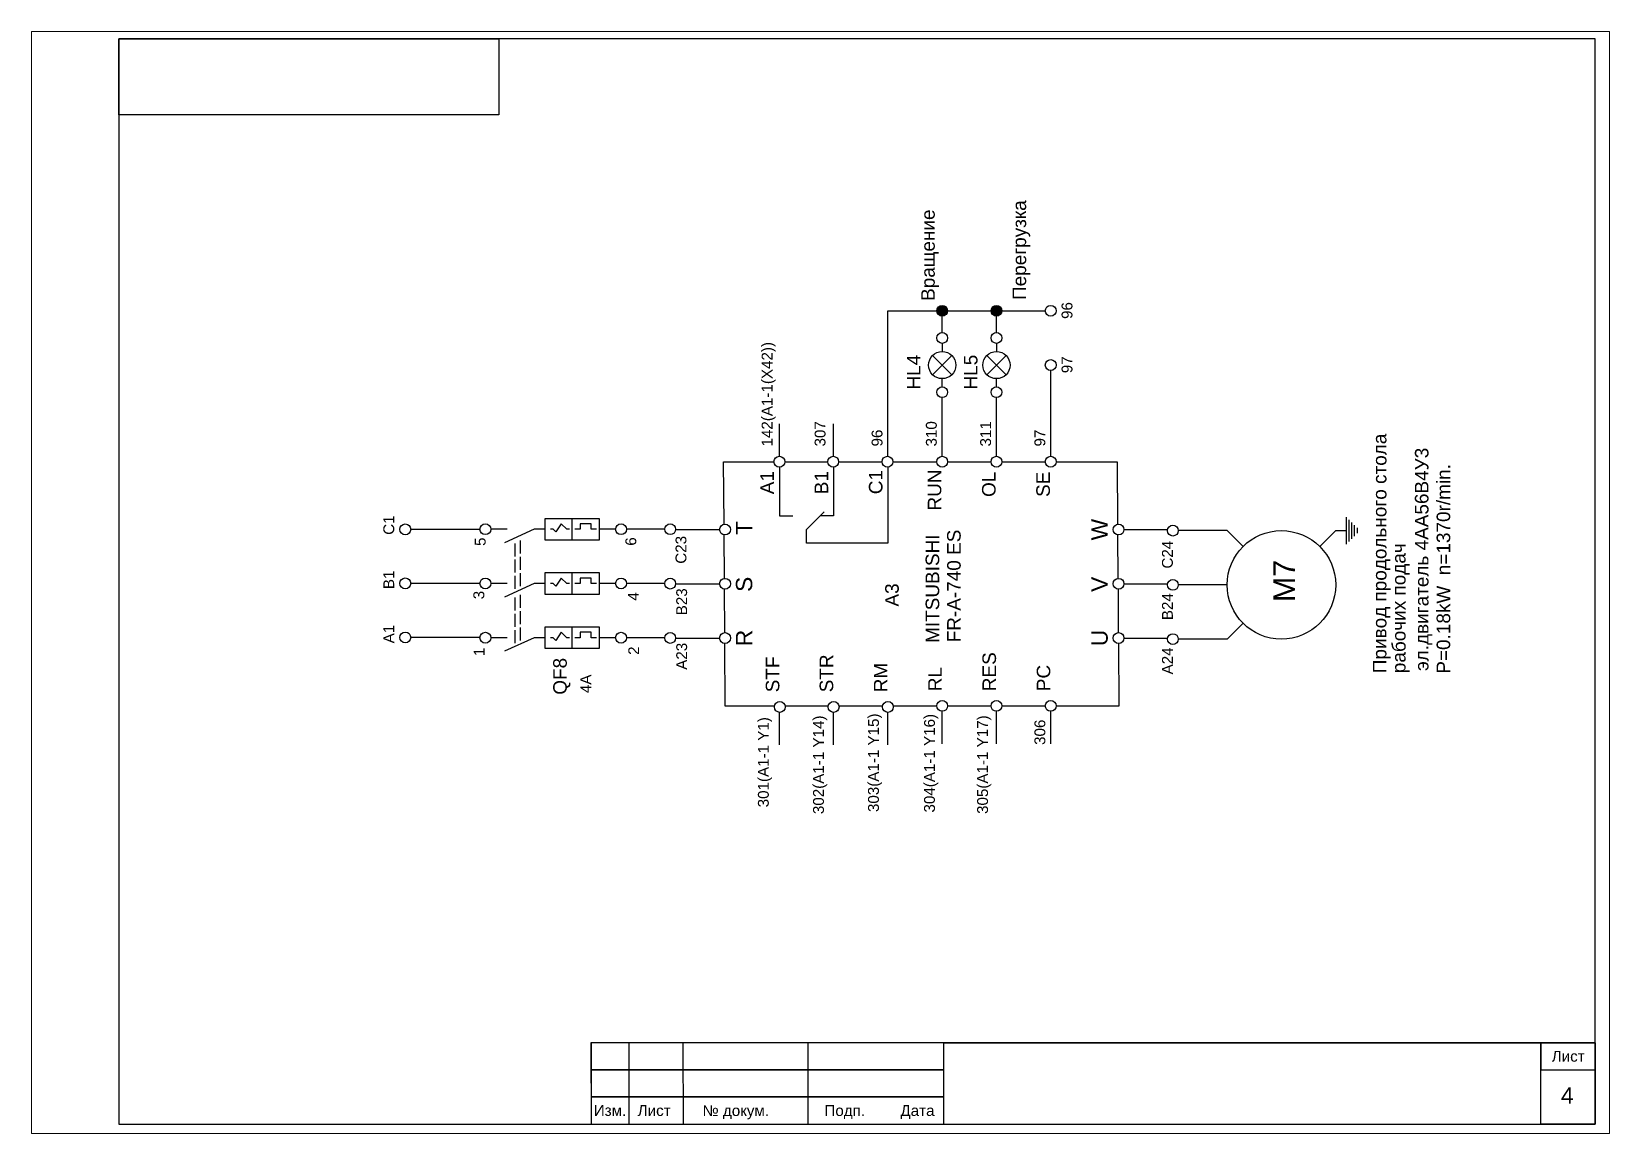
# Paper-space layout 'Лист3' of a CAD drawing. Header units: millimetres. Extents: x 0 to 291, y 0 to 203.
# The model-space entities are those that its viewports show. They can reach past a viewport. Long polylines and large blocks are cut down to what shows.
import ezdxf

# ---------------------------------------------------------------- set-up
doc = ezdxf.new("R2010")
doc.units = ezdxf.units.MM
doc.linetypes.add('ACAD_ISO02W100', pattern=[15, 12, -3])
for name, color, linetype, lineweight in [('Маркировка', 7, 'Continuous', 25), ('Оформление', 7, 'Continuous', 30), ('Элементы', 7, 'Continuous', 30)]:
    doc.layers.add(name, color=color, linetype=linetype, lineweight=lineweight)
doc.styles.get("Standard").update_dxf_attribs({"font": 'arial.ttf'})

msp = doc.modelspace()

# ---------------------------------------------------------------- hatches: boundary and pattern name
at = {"layer": 'Элементы'}
h = msp.add_hatch(color=256, dxfattribs=at)
h.dxf.hatch_style = 1
h.paths.add_polyline_path([(6828.65, 875.19, 1), (6828.65, 873.19, 1)])
h = msp.add_hatch(color=256, dxfattribs=at)
h.dxf.hatch_style = 1
h.paths.add_polyline_path([(6838.65, 875.19, 1), (6838.65, 873.19, 1)])

# ---------------------------------------------------------------- linework, layer by layer
at = {"layer": 'Оформление'}
for p, q in [((6948.96, 924.31), (6676.96, 924.31)), ((6676.96, 924.31), (6676.96, 724.31)), ((6948.96, 724.31), (6948.96, 924.31)), ((6676.96, 724.31), (6948.96, 724.31)), ((6763.96, 724.31), (6948.96, 724.31)), ((6763.96, 724.31), (6948.96, 724.31)), ((6763.96, 724.31), (6948.96, 724.31))]:
    msp.add_line(p, q, dxfattribs=at)
at = {"layer": 'Оформление', "lineweight": 35}
msp.add_line((6828.96, 739.31), (6948.96, 739.31), dxfattribs=at)
at = {"layer": 'Оформление'}
for points in [[(6763.96, 724.31), (6780.96, 724.31), (6780.93, 739.31), (6763.93, 739.31)], [(6763.96, 734.31), (6828.96, 734.31), (6828.96, 739.31), (6763.96, 739.31)], [(6763.96, 724.31), (6770.96, 724.31), (6770.96, 739.31), (6763.96, 739.31)], [(6763.96, 724.31), (6803.96, 724.31), (6803.96, 739.31), (6763.96, 739.31)], [(6948.96, 724.31), (6938.96, 724.31), (6938.96, 739.31), (6948.96, 739.31)], [(6948.96, 739.31), (6938.96, 739.31), (6938.96, 734.31), (6948.96, 734.31)], [(6763.96, 729.31), (6828.96, 729.31), (6828.96, 734.31), (6763.96, 734.31)], [(6763.96, 724.31), (6828.96, 724.31), (6828.96, 729.31), (6763.96, 729.31)]]:
    msp.add_lwpolyline(points, close=True, dxfattribs=at)
at = {"layer": 'Элементы'}
for p, q in [((6818.63, 853.39), (6818.63, 874.19)), ((6818.63, 874.19), (6828.65, 874.19)), ((6828.65, 870.19), (6828.65, 874.19)), ((6828.65, 874.19), (6847.65, 874.19)), ((6838.65, 870.19), (6838.65, 874.19)), ((6828.65, 868.19), (6828.65, 866.69)), ((6838.65, 868.19), (6838.65, 866.69)), ((6830.42, 862.42), (6826.88, 865.95)), ((6826.88, 862.42), (6830.42, 865.95)), ((6840.42, 862.42), (6836.88, 865.95)), ((6836.88, 862.42), (6840.42, 865.95)), ((6828.65, 860.19), (6828.65, 861.69)), ((6838.65, 860.19), (6838.65, 861.69)), ((6848.65, 847.39), (6848.65, 863.19)), ((6828.65, 847.39), (6828.65, 858.19)), ((6838.65, 847.39), (6838.65, 858.19)), ((6798.65, 847.39), (6798.65, 853.39)), ((6808.63, 847.39), (6808.63, 853.39)), ((6818.63, 847.39), (6818.63, 853.39)), ((6798.65, 845.39), (6798.65, 836.39)), ((6808.65, 845.39), (6808.65, 836.39)), ((6818.65, 845.39), (6818.65, 831.39)), ((6758.48, 834.94), (6757.48, 833.44)), ((6759.48, 833.94), (6758.48, 834.94)), ((6760.48, 831.94), (6760.48, 835.94)), ((6763.98, 834.94), (6761.98, 834.94)), ((6761.98, 834.94), (6761.98, 833.94)), ((6763.98, 833.94), (6763.98, 834.94)), ((6798.65, 836.39), (6801.15, 836.39)), ((6803.65, 833.89), (6806.9, 837.14)), ((6808.65, 836.39), (6806.15, 836.39)), ((6903.15, 831.19), (6903.15, 836.19)), ((6903.65, 831.69), (6903.65, 835.69)), ((6904.15, 832.19), (6904.15, 835.19)), ((6904.65, 832.69), (6904.65, 834.69)), ((6743.48, 833.9), (6730.73, 833.92)), ((6748.48, 833.94), (6745.48, 833.94)), ((6753.48, 833.94), (6747.98, 831.44)), ((6755.48, 833.94), (6753.48, 833.94)), ((6756.98, 833.94), (6756.48, 833.94)), ((6757.48, 833.44), (6756.98, 833.94)), ((6759.98, 833.94), (6759.48, 833.94)), ((6761.98, 833.94), (6760.98, 833.94)), ((6764.98, 833.94), (6763.98, 833.94)), ((6768.48, 833.94), (6765.48, 833.94)), ((6777.54, 833.95), (6770.48, 833.95)), ((6779.65, 833.89), (6787.65, 833.89)), ((6803.65, 831.39), (6803.65, 833.89)), ((6862.15, 833.89), (6870.15, 833.89)), ((6881.15, 833.69), (6872.15, 833.69)), ((6884.08, 830.76), (6881.15, 833.69)), ((6898.22, 830.76), (6901.15, 833.69)), ((6901.15, 833.69), (6903.15, 833.69)), ((6905.15, 833.19), (6905.15, 834.19)), ((6818.65, 831.39), (6803.65, 831.39)), ((6760.48, 821.94), (6760.48, 825.94)), ((6743.48, 823.94), (6730.73, 823.96)), ((6748.48, 823.94), (6745.48, 823.94)), ((6753.48, 823.94), (6747.98, 821.44)), ((6755.48, 823.94), (6753.48, 823.94)), ((6756.98, 823.94), (6756.48, 823.94)), ((6757.48, 823.44), (6756.98, 823.94)), ((6758.48, 824.94), (6757.48, 823.44)), ((6759.48, 823.94), (6758.48, 824.94)), ((6759.98, 823.94), (6759.48, 823.94)), ((6761.98, 823.94), (6760.98, 823.94)), ((6763.98, 824.94), (6761.98, 824.94)), ((6761.98, 824.94), (6761.98, 823.94)), ((6763.98, 823.94), (6763.98, 824.94)), ((6764.98, 823.94), (6763.98, 823.94)), ((6768.48, 823.94), (6765.48, 823.94)), ((6777.54, 823.91), (6770.48, 823.91)), ((6779.65, 823.89), (6787.65, 823.89)), ((6862.15, 823.89), (6870.15, 823.89)), ((6881.15, 823.69), (6872.15, 823.69)), ((6758.48, 814.94), (6757.48, 813.44)), ((6759.48, 813.94), (6758.48, 814.94)), ((6760.48, 811.94), (6760.48, 815.94)), ((6763.98, 814.94), (6761.98, 814.94)), ((6761.98, 814.94), (6761.98, 813.94)), ((6763.98, 813.94), (6763.98, 814.94)), ((6884.08, 816.62), (6881.15, 813.69)), ((6743.48, 813.97), (6730.73, 813.99)), ((6748.48, 813.94), (6745.48, 813.94)), ((6753.48, 813.94), (6747.98, 811.44)), ((6755.48, 813.94), (6753.48, 813.94)), ((6756.98, 813.94), (6756.48, 813.94)), ((6757.48, 813.44), (6756.98, 813.94)), ((6759.98, 813.94), (6759.48, 813.94)), ((6761.98, 813.94), (6760.98, 813.94)), ((6764.98, 813.94), (6763.98, 813.94)), ((6768.48, 813.94), (6765.48, 813.94)), ((6777.54, 813.9), (6770.48, 813.9)), ((6779.65, 813.89), (6787.65, 813.89)), ((6862.15, 813.89), (6870.15, 813.89)), ((6881.15, 813.69), (6872.15, 813.69)), ((6798.65, 794.19), (6798.65, 800.19)), ((6808.65, 794.18), (6808.65, 800.19)), ((6818.65, 794.18), (6818.65, 800.19)), ((6828.65, 794.38), (6828.65, 800.39)), ((6838.65, 794.38), (6838.65, 800.39)), ((6848.65, 794.38), (6848.65, 800.39))]:
    msp.add_line(p, q, dxfattribs=at)
at = {"layer": 'Элементы', "linetype": 'ACAD_ISO02W100', "lineweight": 25, "ltscale": 0.2}
for p, q in [((6750.98, 823.44), (6750.98, 831.94)), ((6749.98, 822.94), (6749.98, 831.44)), ((6749.98, 812.94), (6749.98, 821.44)), ((6750.98, 813.44), (6750.98, 821.94))]:
    msp.add_line(p, q, dxfattribs=at)
at = {"layer": 'Элементы'}
for points in [[(6746.96, 924.31), (6746.96, 910.31), (6676.96, 910.31), (6676.96, 924.31)], [(6765.48, 831.94), (6755.48, 831.94), (6755.48, 835.94), (6765.48, 835.94)], [(6765.48, 821.94), (6755.48, 821.94), (6755.48, 825.94), (6765.48, 825.94)], [(6765.48, 811.94), (6755.48, 811.94), (6755.48, 815.94), (6765.48, 815.94)]]:
    msp.add_lwpolyline(points, close=True, dxfattribs=at)
for points in [[(6788.46, 834.87), (6788.38, 846.39), (6797.65, 846.39)], [(6799.65, 846.39), (6807.57, 846.39)], [(6809.57, 846.39), (6817.57, 846.39)], [(6819.57, 846.39), (6827.65, 846.39)], [(6829.65, 846.39), (6837.65, 846.39)], [(6839.65, 846.39), (6847.65, 846.39)], [(6849.65, 846.39), (6860.88, 846.39), (6860.96, 834.87)], [(6788.53, 824.88), (6788.48, 832.9)], [(6860.98, 832.9), (6861.03, 824.88)], [(6788.6, 814.89), (6788.55, 822.89)], [(6861.05, 822.89), (6861.1, 814.89)], [(6797.74, 801.34), (6788.69, 801.34), (6788.61, 812.89)], [(6861.11, 812.89), (6861.19, 801.34), (6849.65, 801.34)], [(6807.66, 801.34), (6799.72, 801.34)], [(6817.66, 801.34), (6809.64, 801.34)], [(6827.65, 801.34), (6819.64, 801.34)], [(6837.65, 801.34), (6829.65, 801.34)], [(6847.65, 801.34), (6839.65, 801.34)]]:
    msp.add_lwpolyline(points, dxfattribs=at)
for centre, radius in [((6828.65, 874.19), 1), ((6838.65, 874.19), 1), ((6848.65, 874.19), 1), ((6828.65, 869.19), 1), ((6838.65, 869.19), 1), ((6828.65, 864.19), 2.5), ((6838.65, 864.19), 2.5), ((6848.65, 864.19), 1), ((6828.65, 859.19), 1), ((6838.65, 859.19), 1), ((6798.65, 846.39), 1), ((6808.57, 846.39), 1), ((6818.57, 846.39), 1), ((6828.65, 846.39), 1), ((6838.65, 846.39), 1), ((6848.65, 846.39), 1), ((6729.73, 833.92), 1), ((6744.48, 833.94), 1), ((6769.48, 833.94), 1), ((6778.54, 833.95), 1), ((6788.65, 833.89), 1), ((6861.15, 833.89), 1), ((6871.15, 833.69), 1), ((6891.15, 823.69), 10), ((6729.73, 823.96), 1), ((6744.48, 823.94), 1), ((6769.48, 823.94), 1), ((6778.54, 823.91), 1), ((6788.65, 823.89), 1), ((6861.15, 823.89), 1), ((6871.15, 823.69), 1), ((6729.73, 813.99), 1), ((6744.48, 813.94), 1), ((6769.48, 813.94), 1), ((6778.54, 813.9), 1), ((6788.65, 813.89), 1), ((6861.15, 813.89), 1), ((6871.15, 813.69), 1), ((6798.73, 801.19), 1), ((6808.65, 801.19), 1), ((6818.65, 801.19), 1), ((6828.65, 801.39), 1), ((6838.65, 801.39), 1), ((6848.65, 801.39), 1)]:
    msp.add_circle(centre, radius, dxfattribs=at)

# ---------------------------------------------------------------- texts
at = {"layer": 'Маркировка'}
for s, height, p in [('Вращение', 2.5, (6827.28, 876.02)), ('Перегрузка', 2.5, (6844.12, 876.19)), ('96', 2, (6852.65, 872.69)), ('142(A1-1(X42))', 2, (6797.39, 849.19)), ('HL4', 2.5, (6824.65, 859.69)), ('HL5', 2.5, (6835.15, 859.69)), ('97', 2, (6852.65, 862.69)), ('307', 2, (6807.15, 849.19)), ('96', 2, (6817.65, 849.19)), ('310', 2, (6827.65, 849.19)), ('311', 2, (6837.65, 849.19)), ('97', 2, (6847.65, 849.19)), ('Привод продольного стола', 2.5, (6910.5, 807.41)), ('эл.двигатель 4AA56B4У3', 2.5, (6918.25, 807.82)), ('P=0.18kW  n=1370r/min.', 2.5, (6922.25, 807.32)), ('С1', 2, (6727.69, 832.91)), ('5', 2, (6744.53, 830.86)), ('6', 2, (6772.28, 830.9)), ('C23', 2, (6781.52, 827.58)), ('MITSUBISHI', 2.5, (6828.1, 812.99)), ('FR-A-740 ES', 2.5, (6832.06, 813.1)), ('С24', 2, (6871.15, 826.69)), ('рабочих подач', 2.5, (6914.03, 807.41)), ('В1', 2, (6727.69, 822.91)), ('M7', 4, (6893.68, 820.53)), ('B23', 2, (6781.65, 818.08)), ('A3', 2.5, (6820.65, 819.69)), ('3', 2, (6744.28, 821.03)), ('4', 2, (6772.74, 820.78)), ('В24', 2, (6871.15, 817.19)), ('А1', 2, (6727.69, 812.91)), ('1', 2, (6744.34, 810.57)), ('2', 2, (6772.82, 810.78)), ('A23', 2, (6781.65, 808.04)), ('А24', 2, (6871.15, 807.19)), ('QF8', 2.5, (6759.48, 803.44)), ('4A', 2, (6763.98, 803.74)), ('303(A1-1 Y15)', 2, (6816.99, 781.82)), ('304(A1-1 Y16)', 2, (6827.31, 781.73)), ('301(A1-1 Y1)', 2, (6796.7, 782.69)), ('302(A1-1 Y14)', 2, (6806.86, 781.44)), ('305(A1-1 Y17)', 2, (6837.09, 781.47)), ('306', 2, (6847.65, 794.19))]:
    msp.add_text(s, height=height, rotation=90, dxfattribs=at).set_placement(p)
at = {"layer": 'Оформление'}
for s, height, p in [('Лист', 2, (6940.96, 735.81)), ('4', 3, (6942.66, 728.1)), ('Изм.', 2, (6764.46, 725.83)), ('Лист', 2, (6772.55, 725.81)), ('№ докум.', 2, (6784.48, 725.8)), ('Подп.', 2, (6806.96, 725.81)), ('Дата', 2, (6820.96, 725.81))]:
    msp.add_text(s, height=height, dxfattribs=at).set_placement(p)
at = {"layer": 'Элементы'}
for s, height, p in [('A1', 2.5, (6797.65, 840.39)), ('B1', 2.5, (6807.65, 840.39)), ('C1', 2.5, (6817.65, 840.39)), ('RUN', 2.5, (6828.49, 837.39)), ('OL', 2.5, (6838.49, 839.89)), ('SE', 2.5, (6848.49, 839.89)), ('T', 3, (6793.65, 832.89)), ('W', 3, (6859.15, 831.89)), ('S', 3, (6793.65, 822.39)), ('V', 3, (6859.15, 822.39)), ('R', 3, (6793.65, 812.39)), ('U', 3, (6859.15, 812.39)), ('STF', 2.5, (6798.65, 803.89)), ('STR', 2.5, (6808.57, 803.89)), ('RM', 2.5, (6818.57, 803.89)), ('RL', 2.5, (6828.57, 804.09)), ('RES', 2.5, (6838.57, 804.09)), ('PC', 2.5, (6848.57, 804.09))]:
    msp.add_text(s, height=height, rotation=90, dxfattribs=at).set_placement(p)

psp = doc.layouts.new('Лист3')

# ---------------------------------------------------------------- viewports
at = {"layer": 'Элементы'}
psp.add_viewport(center=(145.51, 101.74), size=(290.72, 203.0705), view_center_point=(6806.23, 824.12), view_height=203.0705, dxfattribs=at)

doc.saveas('drawing.dxf')
